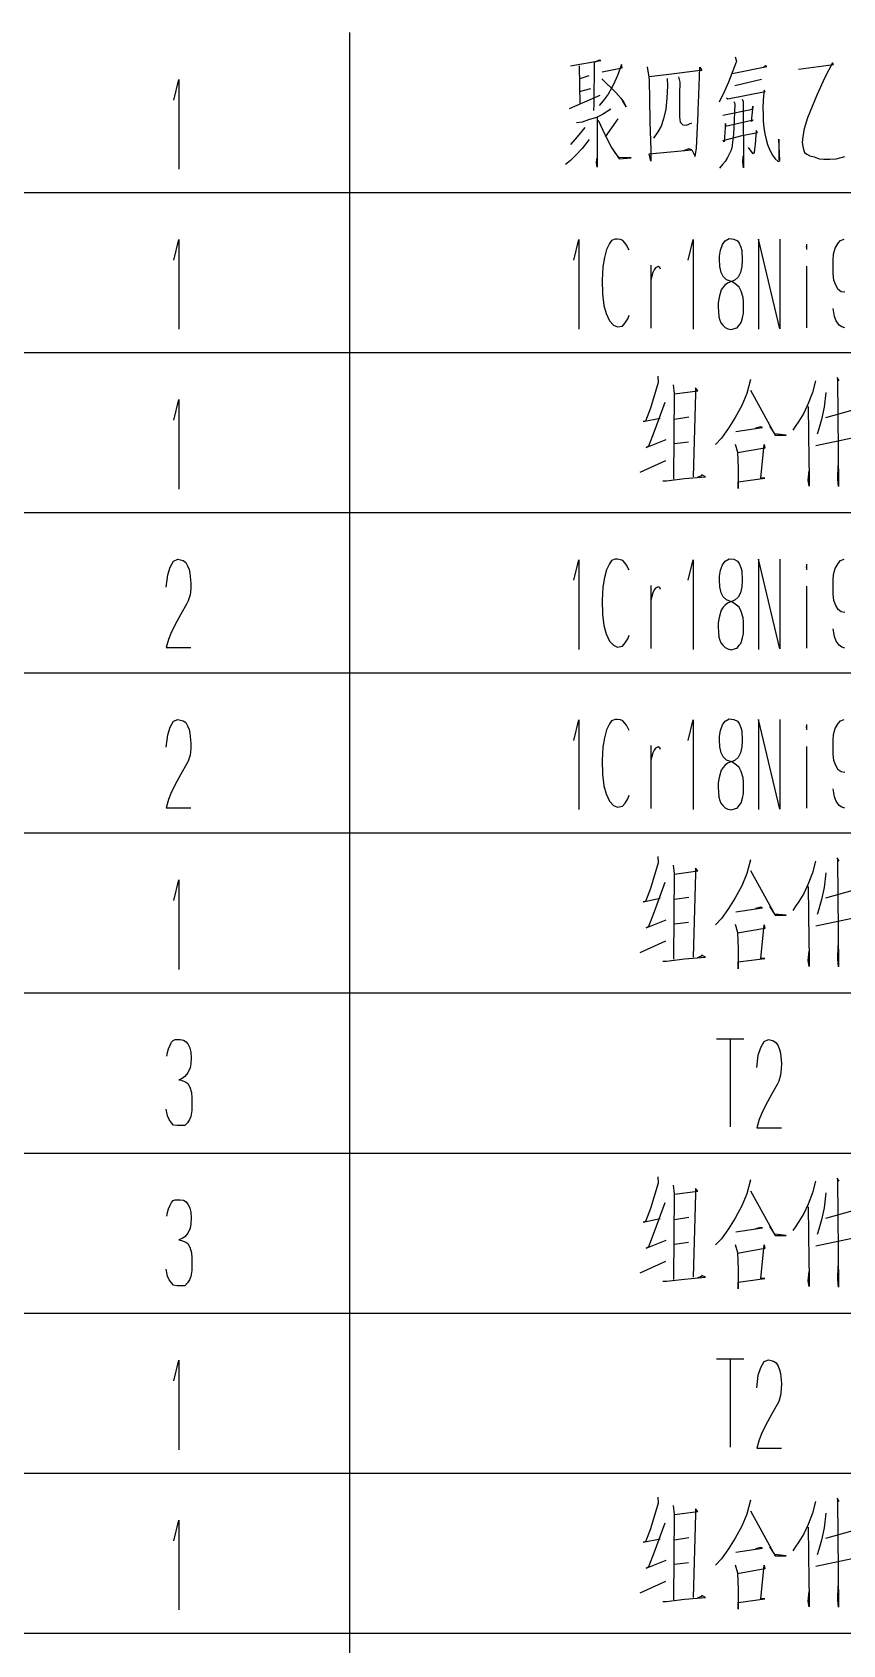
# Model space of a CAD drawing. Extents: x 0 to 2376, y 0 to 3364.
# Drawn here: x 1980.4 to 2122.3, y 1382 to 1664 of the extents above; entities that cross this region are included whole.
import ezdxf

# ---------------------------------------------------------------- set-up
doc = ezdxf.new("R2010")
doc.units = 0
doc.header["$MEASUREMENT"] = 0
doc.layers.add('6', color=7, linetype='Continuous')
doc.layers.add('9', color=7, linetype='Continuous')

# ---------------------------------------------------------------- blocks, each defined once
blk = doc.blocks.new('BLKENT240')
at = {"layer": '9', "color": 2, "linetype": 'Continuous'}
for p, q in [((2089.92, 1407.84), (2089.97, 1406.75)), ((2106.13, 1407.29), (2105.5, 1404.86)), ((2121.24, 1407.61), (2121.56, 1407.06)), ((2121.56, 1407.06), (2121.35, 1407.29)), ((2121.35, 1407.29), (2121.5, 1388.55)), ((2089.97, 1406.75), (2088.61, 1402.27)), ((2092.59, 1406.35), (2092.75, 1404.86)), ((2092.75, 1404.86), (2092.64, 1389.88)), ((2092.8, 1404.78), (2096.88, 1405.33)), ((2096.51, 1404.86), (2096.09, 1390.27)), ((2096.88, 1405.33), (2096.51, 1405.8)), ((2096.51, 1405.8), (2096.51, 1404.86)), ((2105.5, 1404.86), (2104.61, 1402.75)), ((2106.13, 1405.41), (2110.42, 1397.57)), ((2116.95, 1405.02), (2116.22, 1403.06)), ((2117.48, 1407.06), (2116.95, 1405.02)), ((2119.31, 1405.02), (2118.99, 1402.43)), ((2005.2, 1400.16), (2006.09, 1403.76)), ((2006.09, 1403.76), (2006.09, 1388.08)), ((2088.61, 1402.27), (2087.73, 1400)), ((2091.12, 1403.29), (2089.29, 1398.2)), ((2104.61, 1402.75), (2103.46, 1400.63)), ((2116.22, 1403.06), (2115.44, 1401.41)), ((2116.22, 1402.59), (2116.33, 1393.25)), ((2118.99, 1402.43), (2118.57, 1400.31)), ((2119.31, 1400.63), (2124.07, 1401.96)), ((2087.36, 1399.92), (2090.29, 1400.55)), ((2087.73, 1400), (2087.36, 1399.92)), ((2095.31, 1400.71), (2092.85, 1400.31)), ((2103.46, 1400.63), (2102.26, 1398.75)), ((2103.57, 1398.2), (2108.22, 1398.9)), ((2107.96, 1398.98), (2107.02, 1398.75)), ((2108.22, 1398.9), (2107.96, 1398.98)), ((2110.37, 1397.8), (2109.53, 1399.14)), ((2113.92, 1399.06), (2113.56, 1398.43)), ((2114.6, 1400), (2113.92, 1399.06)), ((2115.44, 1401.41), (2114.6, 1400)), ((2118.57, 1400.31), (2118.1, 1398.67)), ((2087.88, 1395.37), (2091.39, 1396.78)), ((2089.29, 1398.2), (2088.25, 1395.61)), ((2092.85, 1396.08), (2095.25, 1396.39)), ((2101.06, 1397.02), (2100.01, 1395.92)), ((2102.26, 1398.75), (2101.06, 1397.02)), ((2103.46, 1396), (2103.83, 1394.59)), ((2112.35, 1397.57), (2110.37, 1397.8)), ((2110.42, 1397.57), (2112.35, 1397.57)), ((2117.58, 1395.76), (2125.01, 1397.33)), ((2118.1, 1398.67), (2117.79, 1397.73)), ((2088.25, 1395.61), (2087.88, 1395.37)), ((2108.64, 1395.29), (2103.83, 1394.43)), ((2103.83, 1394.59), (2103.99, 1391.69)), ((2107.91, 1390.04), (2108.54, 1395.92)), ((2108.54, 1395.92), (2108.64, 1395.29)), ((2116.33, 1393.25), (2116.38, 1390.51)), ((2086.84, 1391.06), (2091.28, 1393.1)), ((2097.56, 1390.43), (2096.77, 1390.12)), ((2097.61, 1390.59), (2097.56, 1390.43)), ((2098.24, 1390.27), (2097.61, 1390.59)), ((2103.99, 1391.69), (2103.99, 1388.24)), ((2116.22, 1389.65), (2116.38, 1391.29)), ((2116.38, 1390.51), (2116.38, 1388.63)), ((2121.4, 1389.88), (2121.45, 1392.24)), ((2090.76, 1389.57), (2091.44, 1389.57)), ((2091.44, 1389.57), (2094.58, 1389.96)), ((2094.58, 1389.96), (2098.24, 1390.27)), ((2103.99, 1389.41), (2108.64, 1390.04)), ((2103.99, 1388.24), (2103.99, 1389.41)), ((2108.64, 1390.04), (2107.91, 1390.04)), ((2116.38, 1388.63), (2116.22, 1389.65)), ((2121.5, 1388.55), (2121.4, 1389.88))]:
    blk.add_line(p, q, dxfattribs=at)
blk = doc.blocks.new('BLKENT241')
at = {"layer": '9', "color": 2, "linetype": 'Continuous'}
for p, q in [((2005.2, 1428.16), (2006.09, 1431.76)), ((2006.09, 1431.76), (2006.09, 1416.08)), ((2104.98, 1431.92), (2100.2, 1431.92)), ((2102.58, 1431.92), (2102.58, 1416.56)), ((2107.49, 1429.12), (2107.91, 1430.48)), ((2107.91, 1430.48), (2108.51, 1431.52)), ((2108.51, 1431.52), (2109.27, 1431.84)), ((2109.27, 1431.84), (2110.16, 1431.6)), ((2110.16, 1431.6), (2110.63, 1431.28)), ((2110.63, 1431.28), (2110.97, 1430.72)), ((2110.97, 1430.72), (2111.2, 1430.08)), ((2111.2, 1430.08), (2111.36, 1429.44)), ((2107.23, 1426.96), (2107.49, 1429.12)), ((2111.36, 1429.44), (2111.54, 1427.68)), ((2111.54, 1427.68), (2111.49, 1426.72)), ((2111.07, 1424.56), (2110.78, 1424)), ((2111.39, 1425.6), (2111.07, 1424.56)), ((2111.49, 1426.72), (2111.39, 1425.6)), ((2109.79, 1422.24), (2108.75, 1420.32)), ((2110.78, 1424), (2109.79, 1422.24)), ((2108.04, 1418.88), (2107.65, 1417.84)), ((2108.75, 1420.32), (2108.04, 1418.88)), ((2107.65, 1417.84), (2107.23, 1416.4)), ((2107.23, 1416.4), (2111.54, 1416.4))]:
    blk.add_line(p, q, dxfattribs=at)
blk = doc.blocks.new('BLKENT242')
at = {"layer": '9', "color": 2, "linetype": 'Continuous'}
for p, q in [((2089.92, 1463.84), (2089.97, 1462.75)), ((2089.97, 1462.75), (2088.61, 1458.27)), ((2092.59, 1462.35), (2092.75, 1460.86)), ((2092.75, 1460.86), (2092.64, 1445.88)), ((2092.8, 1460.78), (2096.88, 1461.33)), ((2096.51, 1460.86), (2096.09, 1446.27)), ((2096.88, 1461.33), (2096.51, 1461.8)), ((2096.51, 1461.8), (2096.51, 1460.86)), ((2105.5, 1460.86), (2104.61, 1458.75)), ((2106.13, 1463.29), (2105.5, 1460.86)), ((2106.13, 1461.41), (2110.42, 1453.57)), ((2116.95, 1461.02), (2116.22, 1459.06)), ((2117.48, 1463.06), (2116.95, 1461.02)), ((2119.31, 1461.02), (2118.99, 1458.43)), ((2121.24, 1463.61), (2121.56, 1463.06)), ((2121.56, 1463.06), (2121.35, 1463.29)), ((2121.35, 1463.29), (2121.5, 1444.55)), ((2004.13, 1457.6), (2004.29, 1458.24)), ((2004.29, 1458.24), (2004.55, 1458.88)), ((2004.55, 1458.88), (2004.78, 1459.36)), ((2004.78, 1459.36), (2005.1, 1459.68)), ((2005.1, 1459.68), (2005.46, 1459.84)), ((2005.46, 1459.84), (2006.35, 1459.84)), ((2006.35, 1459.84), (2006.9, 1459.76)), ((2006.9, 1459.76), (2007.37, 1459.44)), ((2007.37, 1459.44), (2007.74, 1458.96)), ((2007.74, 1458.96), (2008, 1458.4)), ((2008, 1458.4), (2008.18, 1457.6)), ((2088.61, 1458.27), (2087.73, 1456)), ((2091.12, 1459.29), (2089.29, 1454.2)), ((2104.61, 1458.75), (2103.46, 1456.63)), ((2116.22, 1459.06), (2115.44, 1457.41)), ((2116.22, 1458.59), (2116.33, 1449.25)), ((2118.99, 1458.43), (2118.57, 1456.31)), ((2003.97, 1456.96), (2004.13, 1457.6)), ((2008.18, 1455.6), (2008.08, 1454.88)), ((2008.18, 1457.6), (2008.26, 1456.64)), ((2008.26, 1456.64), (2008.18, 1455.6)), ((2087.36, 1455.92), (2090.29, 1456.55)), ((2087.73, 1456), (2087.36, 1455.92)), ((2095.31, 1456.71), (2092.85, 1456.31)), ((2103.46, 1456.63), (2102.26, 1454.75)), ((2114.6, 1456), (2113.92, 1455.06)), ((2115.44, 1457.41), (2114.6, 1456)), ((2118.57, 1456.31), (2118.1, 1454.67)), ((2119.31, 1456.63), (2124.07, 1457.96)), ((2006.67, 1453.04), (2006.09, 1452.8)), ((2006.09, 1452.8), (2006.56, 1452.72)), ((2006.56, 1452.72), (2007.32, 1452.4)), ((2007.14, 1453.36), (2006.67, 1453.04)), ((2007.66, 1454), (2007.14, 1453.36)), ((2007.32, 1452.4), (2007.69, 1452.16)), ((2008.08, 1454.88), (2007.66, 1454)), ((2087.88, 1451.37), (2091.39, 1452.78)), ((2089.29, 1454.2), (2088.25, 1451.61)), ((2092.85, 1452.08), (2095.25, 1452.39)), ((2101.06, 1453.02), (2100.01, 1451.92)), ((2102.26, 1454.75), (2101.06, 1453.02)), ((2103.57, 1454.2), (2108.22, 1454.9)), ((2107.96, 1454.98), (2107.02, 1454.75)), ((2108.22, 1454.9), (2107.96, 1454.98)), ((2110.37, 1453.8), (2109.53, 1455.14)), ((2112.35, 1453.57), (2110.37, 1453.8)), ((2110.42, 1453.57), (2112.35, 1453.57)), ((2113.92, 1455.06), (2113.56, 1454.43)), ((2117.58, 1451.76), (2125.01, 1453.33)), ((2118.1, 1454.67), (2117.79, 1453.73)), ((2007.69, 1452.16), (2008.03, 1451.52)), ((2008.03, 1451.52), (2008.31, 1450.56)), ((2008.31, 1450.56), (2008.39, 1449.68)), ((2008.39, 1449.68), (2008.39, 1448.16)), ((2088.25, 1451.61), (2087.88, 1451.37)), ((2103.46, 1452), (2103.83, 1450.59)), ((2108.64, 1451.29), (2103.83, 1450.43)), ((2103.83, 1450.59), (2103.99, 1447.69)), ((2107.91, 1446.04), (2108.54, 1451.92)), ((2108.54, 1451.92), (2108.64, 1451.29)), ((2004.13, 1446.48), (2003.87, 1447.68)), ((2008.37, 1447.44), (2008.18, 1446.4)), ((2008.39, 1448.16), (2008.37, 1447.44)), ((2086.84, 1447.06), (2091.28, 1449.1)), ((2103.99, 1447.69), (2103.99, 1444.24)), ((2116.22, 1445.65), (2116.38, 1447.29)), ((2116.33, 1449.25), (2116.38, 1446.51)), ((2121.4, 1445.88), (2121.45, 1448.24)), ((2004.39, 1445.84), (2004.13, 1446.48)), ((2004.78, 1445.28), (2004.39, 1445.84)), ((2005.18, 1444.88), (2004.78, 1445.28)), ((2005.78, 1444.8), (2005.18, 1444.88)), ((2007.14, 1444.8), (2005.78, 1444.8)), ((2007.58, 1445.28), (2007.14, 1444.8)), ((2007.95, 1445.84), (2007.58, 1445.28)), ((2008.18, 1446.4), (2007.95, 1445.84)), ((2090.76, 1445.57), (2091.44, 1445.57)), ((2091.44, 1445.57), (2094.58, 1445.96)), ((2094.58, 1445.96), (2098.24, 1446.27)), ((2097.56, 1446.43), (2096.77, 1446.12)), ((2097.61, 1446.59), (2097.56, 1446.43)), ((2098.24, 1446.27), (2097.61, 1446.59)), ((2103.99, 1445.41), (2108.64, 1446.04)), ((2103.99, 1444.24), (2103.99, 1445.41)), ((2108.64, 1446.04), (2107.91, 1446.04)), ((2116.38, 1444.63), (2116.22, 1445.65)), ((2116.38, 1446.51), (2116.38, 1444.63)), ((2121.5, 1444.55), (2121.4, 1445.88))]:
    blk.add_line(p, q, dxfattribs=at)
blk = doc.blocks.new('BLKENT243')
at = {"layer": '9', "color": 2, "linetype": 'Continuous'}
for p, q in [((2004.13, 1485.6), (2004.29, 1486.24)), ((2004.29, 1486.24), (2004.55, 1486.88)), ((2004.55, 1486.88), (2004.78, 1487.36)), ((2004.78, 1487.36), (2005.1, 1487.68)), ((2005.1, 1487.68), (2005.46, 1487.84)), ((2005.46, 1487.84), (2006.35, 1487.84)), ((2006.35, 1487.84), (2006.9, 1487.76)), ((2006.9, 1487.76), (2007.37, 1487.44)), ((2007.37, 1487.44), (2007.74, 1486.96)), ((2007.74, 1486.96), (2008, 1486.4)), ((2008, 1486.4), (2008.18, 1485.6)), ((2104.98, 1487.92), (2100.2, 1487.92)), ((2102.58, 1487.92), (2102.58, 1472.56)), ((2107.49, 1485.12), (2107.91, 1486.48)), ((2107.91, 1486.48), (2108.51, 1487.52)), ((2108.51, 1487.52), (2109.27, 1487.84)), ((2109.27, 1487.84), (2110.16, 1487.6)), ((2110.16, 1487.6), (2110.63, 1487.28)), ((2110.63, 1487.28), (2110.97, 1486.72)), ((2110.97, 1486.72), (2111.2, 1486.08)), ((2003.97, 1484.96), (2004.13, 1485.6)), ((2008.18, 1483.6), (2008.08, 1482.88)), ((2008.18, 1485.6), (2008.26, 1484.64)), ((2008.26, 1484.64), (2008.18, 1483.6)), ((2107.23, 1482.96), (2107.49, 1485.12)), ((2111.2, 1486.08), (2111.36, 1485.44)), ((2111.36, 1485.44), (2111.54, 1483.68)), ((2111.54, 1483.68), (2111.49, 1482.72)), ((2006.67, 1481.04), (2006.09, 1480.8)), ((2006.09, 1480.8), (2006.56, 1480.72)), ((2006.56, 1480.72), (2007.32, 1480.4)), ((2007.14, 1481.36), (2006.67, 1481.04)), ((2007.66, 1482), (2007.14, 1481.36)), ((2008.08, 1482.88), (2007.66, 1482)), ((2111.39, 1481.6), (2111.07, 1480.56)), ((2111.49, 1482.72), (2111.39, 1481.6)), ((2007.32, 1480.4), (2007.69, 1480.16)), ((2007.69, 1480.16), (2008.03, 1479.52)), ((2008.03, 1479.52), (2008.31, 1478.56)), ((2008.31, 1478.56), (2008.39, 1477.68)), ((2109.79, 1478.24), (2108.75, 1476.32)), ((2110.78, 1480), (2109.79, 1478.24)), ((2111.07, 1480.56), (2110.78, 1480)), ((2004.13, 1474.48), (2003.87, 1475.68)), ((2008.37, 1475.44), (2008.18, 1474.4)), ((2008.39, 1476.16), (2008.37, 1475.44)), ((2008.39, 1477.68), (2008.39, 1476.16)), ((2108.75, 1476.32), (2108.04, 1474.88)), ((2004.39, 1473.84), (2004.13, 1474.48)), ((2004.78, 1473.28), (2004.39, 1473.84)), ((2005.18, 1472.88), (2004.78, 1473.28)), ((2005.78, 1472.8), (2005.18, 1472.88)), ((2007.14, 1472.8), (2005.78, 1472.8)), ((2007.58, 1473.28), (2007.14, 1472.8)), ((2007.95, 1473.84), (2007.58, 1473.28)), ((2008.18, 1474.4), (2007.95, 1473.84)), ((2107.65, 1473.84), (2107.23, 1472.4)), ((2107.23, 1472.4), (2111.54, 1472.4)), ((2108.04, 1474.88), (2107.65, 1473.84))]:
    blk.add_line(p, q, dxfattribs=at)
blk = doc.blocks.new('BLKENT244')
at = {"layer": '9', "color": 2, "linetype": 'Continuous'}
for p, q in [((2089.97, 1518.75), (2088.61, 1514.27)), ((2089.92, 1519.84), (2089.97, 1518.75)), ((2092.59, 1518.35), (2092.75, 1516.86)), ((2092.8, 1516.78), (2096.88, 1517.33)), ((2096.88, 1517.33), (2096.51, 1517.8)), ((2096.51, 1517.8), (2096.51, 1516.86)), ((2106.13, 1519.29), (2105.5, 1516.86)), ((2106.13, 1517.41), (2110.42, 1509.57)), ((2117.48, 1519.06), (2116.95, 1517.02)), ((2121.24, 1519.61), (2121.56, 1519.06)), ((2121.56, 1519.06), (2121.35, 1519.29)), ((2121.35, 1519.29), (2121.5, 1500.55)), ((2005.2, 1512.16), (2006.09, 1515.76)), ((2006.09, 1515.76), (2006.09, 1500.08)), ((2091.12, 1515.29), (2089.29, 1510.2)), ((2092.75, 1516.86), (2092.64, 1501.88)), ((2096.51, 1516.86), (2096.09, 1502.27)), ((2104.61, 1514.75), (2103.46, 1512.63)), ((2105.5, 1516.86), (2104.61, 1514.75)), ((2116.22, 1515.06), (2115.44, 1513.41)), ((2116.95, 1517.02), (2116.22, 1515.06)), ((2116.22, 1514.59), (2116.33, 1505.25)), ((2118.99, 1514.43), (2118.57, 1512.31)), ((2119.31, 1517.02), (2118.99, 1514.43)), ((2087.36, 1511.92), (2090.29, 1512.55)), ((2087.73, 1512), (2087.36, 1511.92)), ((2088.61, 1514.27), (2087.73, 1512)), ((2095.31, 1512.71), (2092.85, 1512.31)), ((2103.46, 1512.63), (2102.26, 1510.75)), ((2114.6, 1512), (2113.92, 1511.06)), ((2115.44, 1513.41), (2114.6, 1512)), ((2118.57, 1512.31), (2118.1, 1510.67)), ((2119.31, 1512.63), (2124.07, 1513.96)), ((2089.29, 1510.2), (2088.25, 1507.61)), ((2101.06, 1509.02), (2100.01, 1507.92)), ((2102.26, 1510.75), (2101.06, 1509.02)), ((2103.57, 1510.2), (2108.22, 1510.9)), ((2107.96, 1510.98), (2107.02, 1510.75)), ((2108.22, 1510.9), (2107.96, 1510.98)), ((2110.37, 1509.8), (2109.53, 1511.14)), ((2112.35, 1509.57), (2110.37, 1509.8)), ((2110.42, 1509.57), (2112.35, 1509.57)), ((2113.92, 1511.06), (2113.56, 1510.43)), ((2117.58, 1507.76), (2125.01, 1509.33)), ((2118.1, 1510.67), (2117.79, 1509.73)), ((2087.88, 1507.37), (2091.39, 1508.78)), ((2088.25, 1507.61), (2087.88, 1507.37)), ((2092.85, 1508.08), (2095.25, 1508.39)), ((2103.46, 1508), (2103.83, 1506.59)), ((2108.64, 1507.29), (2103.83, 1506.43)), ((2103.83, 1506.59), (2103.99, 1503.69)), ((2107.91, 1502.04), (2108.54, 1507.92)), ((2108.54, 1507.92), (2108.64, 1507.29)), ((2086.84, 1503.06), (2091.28, 1505.1)), ((2103.99, 1503.69), (2103.99, 1500.24)), ((2116.22, 1501.65), (2116.38, 1503.29)), ((2116.33, 1505.25), (2116.38, 1502.51)), ((2121.4, 1501.88), (2121.45, 1504.24)), ((2090.76, 1501.57), (2091.44, 1501.57)), ((2091.44, 1501.57), (2094.58, 1501.96)), ((2094.58, 1501.96), (2098.24, 1502.27)), ((2097.56, 1502.43), (2096.77, 1502.12)), ((2097.61, 1502.59), (2097.56, 1502.43)), ((2098.24, 1502.27), (2097.61, 1502.59)), ((2103.99, 1501.41), (2108.64, 1502.04)), ((2103.99, 1500.24), (2103.99, 1501.41)), ((2108.64, 1502.04), (2107.91, 1502.04)), ((2116.38, 1500.63), (2116.22, 1501.65)), ((2116.38, 1502.51), (2116.38, 1500.63)), ((2121.5, 1500.55), (2121.4, 1501.88))]:
    blk.add_line(p, q, dxfattribs=at)
blk = doc.blocks.new('BLKENT245')
at = {"layer": '9', "color": 2, "linetype": 'Continuous'}
for p, q in [((2004.58, 1542.48), (2005.18, 1543.52)), ((2005.18, 1543.52), (2005.93, 1543.84)), ((2005.93, 1543.84), (2006.82, 1543.6)), ((2006.82, 1543.6), (2007.29, 1543.28)), ((2007.29, 1543.28), (2007.63, 1542.72)), ((2007.63, 1542.72), (2007.87, 1542.08)), ((2075.2, 1540.16), (2076.09, 1543.76)), ((2076.09, 1543.76), (2076.09, 1528.08)), ((2081.43, 1543.04), (2080.95, 1542)), ((2081.82, 1543.6), (2081.43, 1543.04)), ((2082.42, 1543.84), (2081.82, 1543.6)), ((2082.86, 1543.84), (2082.42, 1543.84)), ((2083.36, 1543.76), (2082.86, 1543.84)), ((2083.8, 1543.6), (2083.36, 1543.76)), ((2084.14, 1543.2), (2083.8, 1543.6)), ((2084.43, 1542.8), (2084.14, 1543.2)), ((2084.9, 1541.92), (2084.43, 1542.8)), ((2095.2, 1540.16), (2096.09, 1543.76)), ((2096.09, 1543.76), (2096.09, 1528.08)), ((2100.85, 1541.92), (2101.22, 1542.88)), ((2101.22, 1542.88), (2101.69, 1543.52)), ((2101.69, 1543.52), (2102.42, 1543.92)), ((2102.42, 1543.92), (2103.2, 1543.84)), ((2103.2, 1543.84), (2103.86, 1543.52)), ((2103.86, 1543.52), (2104.17, 1543.12)), ((2104.17, 1543.12), (2104.46, 1542.4)), ((2111.26, 1528.16), (2107.54, 1543.84)), ((2107.54, 1543.84), (2107.54, 1528.08)), ((2111.26, 1543.84), (2111.26, 1528.16)), ((2115.94, 1542.96), (2115.94, 1542)), ((2120.95, 1542.24), (2121.45, 1543.12)), ((2121.45, 1543.12), (2121.9, 1543.6)), ((2121.9, 1543.6), (2122.5, 1543.84)), ((2003.9, 1538.96), (2004.16, 1541.12)), ((2004.16, 1541.12), (2004.58, 1542.48)), ((2007.87, 1542.08), (2008.03, 1541.44)), ((2008.03, 1541.44), (2008.21, 1539.68)), ((2080.59, 1540.64), (2080.27, 1538.96)), ((2080.95, 1542), (2080.59, 1540.64)), ((2100.72, 1540.88), (2100.85, 1541.92)), ((2100.72, 1540.32), (2100.72, 1540.88)), ((2100.77, 1539.04), (2100.72, 1540.32)), ((2104.46, 1542.4), (2104.59, 1541.84)), ((2104.59, 1541.84), (2104.67, 1540.16)), ((2104.67, 1540.16), (2104.59, 1539.04)), ((2115.99, 1542.48), (2115.83, 1542.48)), ((2120.59, 1540.16), (2120.67, 1541.2)), ((2120.59, 1539.04), (2120.59, 1540.16)), ((2120.67, 1541.2), (2120.95, 1542.24)), ((2008.05, 1537.6), (2007.74, 1536.56)), ((2008.16, 1538.72), (2008.05, 1537.6)), ((2008.21, 1539.68), (2008.16, 1538.72)), ((2080.27, 1538.96), (2080.14, 1536.64)), ((2088.67, 1539.28), (2088.67, 1528.24)), ((2088.85, 1537.36), (2088.67, 1536.64)), ((2089.06, 1538), (2088.85, 1537.36)), ((2089.24, 1538.48), (2089.06, 1538)), ((2089.48, 1538.8), (2089.24, 1538.48)), ((2089.95, 1539.04), (2089.48, 1538.8)), ((2090.26, 1538.88), (2089.95, 1539.04)), ((2090.39, 1538.56), (2090.26, 1538.88)), ((2100.98, 1538), (2100.77, 1539.04)), ((2101.35, 1537.28), (2100.98, 1538)), ((2101.95, 1536.72), (2101.35, 1537.28)), ((2103.94, 1537.2), (2103.44, 1536.72)), ((2104.35, 1538), (2103.94, 1537.2)), ((2104.59, 1539.04), (2104.35, 1538)), ((2115.94, 1539.12), (2115.94, 1528.32)), ((2120.59, 1537.76), (2120.59, 1539.04)), ((2120.69, 1536.64), (2120.59, 1537.76)), ((2006.46, 1534.24), (2005.41, 1532.32)), ((2007.45, 1536), (2006.46, 1534.24)), ((2007.74, 1536.56), (2007.45, 1536)), ((2080.14, 1536.64), (2080.22, 1534.24)), ((2080.22, 1534.24), (2080.46, 1532.24)), ((2100.98, 1534.96), (2100.69, 1533.92)), ((2101.35, 1535.44), (2100.98, 1534.96)), ((2101.61, 1535.76), (2101.35, 1535.44)), ((2102.1, 1536.16), (2101.61, 1535.76)), ((2102.63, 1536.48), (2101.95, 1536.72)), ((2103.07, 1536.56), (2102.1, 1536.16)), ((2103.7, 1535.84), (2102.81, 1536.48)), ((2103.44, 1536.72), (2103.07, 1536.56)), ((2104.17, 1535.44), (2103.7, 1535.84)), ((2104.48, 1534.72), (2104.17, 1535.44)), ((2104.85, 1533.6), (2104.48, 1534.72)), ((2121.06, 1535.76), (2120.69, 1536.64)), ((2121.45, 1535.04), (2121.06, 1535.76)), ((2121.97, 1534.64), (2121.45, 1535.04)), ((2122.65, 1534.56), (2121.97, 1534.64)), ((2005.41, 1532.32), (2004.71, 1530.88)), ((2080.46, 1532.24), (2080.85, 1530.8)), ((2100.56, 1533.36), (2100.48, 1532.72)), ((2100.48, 1532.72), (2100.48, 1532)), ((2100.48, 1532), (2100.51, 1531.12)), ((2100.69, 1533.92), (2100.56, 1533.36)), ((2104.9, 1532.88), (2104.85, 1533.6)), ((2104.9, 1531.84), (2104.9, 1532.88)), ((2104.9, 1530.88), (2104.9, 1531.84)), ((2120.8, 1530.32), (2120.59, 1531.68)), ((2004.31, 1529.84), (2003.9, 1528.4)), ((2004.71, 1530.88), (2004.31, 1529.84)), ((2080.85, 1530.8), (2081.48, 1529.52)), ((2081.48, 1529.52), (2082.18, 1528.8)), ((2082.18, 1528.8), (2082.86, 1528.48)), ((2082.86, 1528.48), (2083.73, 1528.64)), ((2083.73, 1528.64), (2084.2, 1529.2)), ((2084.2, 1529.2), (2084.67, 1529.92)), ((2084.67, 1529.92), (2084.9, 1530.56)), ((2100.51, 1531.12), (2100.61, 1530.24)), ((2100.61, 1530.24), (2100.77, 1529.68)), ((2100.77, 1529.68), (2100.95, 1529.2)), ((2100.95, 1529.2), (2101.27, 1528.8)), ((2101.27, 1528.8), (2101.71, 1528.4)), ((2103.78, 1528.32), (2104.17, 1528.8)), ((2104.17, 1528.8), (2104.43, 1529.12)), ((2104.43, 1529.12), (2104.56, 1529.44)), ((2104.56, 1529.44), (2104.75, 1530.08)), ((2104.75, 1530.08), (2104.9, 1530.88)), ((2121.09, 1529.52), (2120.8, 1530.32)), ((2121.63, 1528.8), (2121.09, 1529.52)), ((2122.08, 1528.48), (2121.63, 1528.8)), ((2003.9, 1528.4), (2008.21, 1528.4)), ((2101.71, 1528.4), (2102.16, 1528.16)), ((2102.16, 1528.16), (2102.76, 1528)), ((2102.76, 1528), (2103.49, 1528.24)), ((2103.49, 1528.24), (2103.78, 1528.32)), ((2122.65, 1528.32), (2122.08, 1528.48))]:
    blk.add_line(p, q, dxfattribs=at)
blk = doc.blocks.new('BLKENT246')
at = {"layer": '9', "color": 2, "linetype": 'Continuous'}
for p, q in [((2004.58, 1570.48), (2005.18, 1571.52)), ((2005.18, 1571.52), (2005.93, 1571.84)), ((2005.93, 1571.84), (2006.82, 1571.6)), ((2006.82, 1571.6), (2007.29, 1571.28)), ((2007.29, 1571.28), (2007.63, 1570.72)), ((2075.2, 1568.16), (2076.09, 1571.76)), ((2076.09, 1571.76), (2076.09, 1556.08)), ((2081.43, 1571.04), (2080.95, 1570)), ((2081.82, 1571.6), (2081.43, 1571.04)), ((2082.42, 1571.84), (2081.82, 1571.6)), ((2082.86, 1571.84), (2082.42, 1571.84)), ((2083.36, 1571.76), (2082.86, 1571.84)), ((2083.8, 1571.6), (2083.36, 1571.76)), ((2084.14, 1571.2), (2083.8, 1571.6)), ((2084.43, 1570.8), (2084.14, 1571.2)), ((2095.2, 1568.16), (2096.09, 1571.76)), ((2096.09, 1571.76), (2096.09, 1556.08)), ((2100.85, 1569.92), (2101.22, 1570.88)), ((2101.22, 1570.88), (2101.69, 1571.52)), ((2101.69, 1571.52), (2102.42, 1571.92)), ((2102.42, 1571.92), (2103.2, 1571.84)), ((2103.2, 1571.84), (2103.86, 1571.52)), ((2103.86, 1571.52), (2104.17, 1571.12)), ((2104.17, 1571.12), (2104.46, 1570.4)), ((2111.26, 1556.16), (2107.54, 1571.84)), ((2107.54, 1571.84), (2107.54, 1556.08)), ((2111.26, 1571.84), (2111.26, 1556.16)), ((2115.94, 1570.96), (2115.94, 1570)), ((2120.95, 1570.24), (2121.45, 1571.12)), ((2121.45, 1571.12), (2121.9, 1571.6)), ((2121.9, 1571.6), (2122.5, 1571.84)), ((2003.9, 1566.96), (2004.16, 1569.12)), ((2004.16, 1569.12), (2004.58, 1570.48)), ((2007.63, 1570.72), (2007.87, 1570.08)), ((2007.87, 1570.08), (2008.03, 1569.44)), ((2008.03, 1569.44), (2008.21, 1567.68)), ((2080.59, 1568.64), (2080.27, 1566.96)), ((2080.95, 1570), (2080.59, 1568.64)), ((2084.9, 1569.92), (2084.43, 1570.8)), ((2100.72, 1568.88), (2100.85, 1569.92)), ((2100.72, 1568.32), (2100.72, 1568.88)), ((2100.77, 1567.04), (2100.72, 1568.32)), ((2104.46, 1570.4), (2104.59, 1569.84)), ((2104.59, 1569.84), (2104.67, 1568.16)), ((2104.67, 1568.16), (2104.59, 1567.04)), ((2115.99, 1570.48), (2115.83, 1570.48)), ((2120.59, 1568.16), (2120.67, 1569.2)), ((2120.59, 1567.04), (2120.59, 1568.16)), ((2120.67, 1569.2), (2120.95, 1570.24)), ((2008.05, 1565.6), (2007.74, 1564.56)), ((2008.16, 1566.72), (2008.05, 1565.6)), ((2008.21, 1567.68), (2008.16, 1566.72)), ((2080.27, 1566.96), (2080.14, 1564.64)), ((2088.67, 1567.28), (2088.67, 1556.24)), ((2088.85, 1565.36), (2088.67, 1564.64)), ((2089.06, 1566), (2088.85, 1565.36)), ((2089.24, 1566.48), (2089.06, 1566)), ((2089.48, 1566.8), (2089.24, 1566.48)), ((2089.95, 1567.04), (2089.48, 1566.8)), ((2090.26, 1566.88), (2089.95, 1567.04)), ((2090.39, 1566.56), (2090.26, 1566.88)), ((2100.98, 1566), (2100.77, 1567.04)), ((2101.35, 1565.28), (2100.98, 1566)), ((2101.95, 1564.72), (2101.35, 1565.28)), ((2103.94, 1565.2), (2103.44, 1564.72)), ((2104.35, 1566), (2103.94, 1565.2)), ((2104.59, 1567.04), (2104.35, 1566)), ((2115.94, 1567.12), (2115.94, 1556.32)), ((2120.59, 1565.76), (2120.59, 1567.04)), ((2120.69, 1564.64), (2120.59, 1565.76)), ((2007.45, 1564), (2006.46, 1562.24)), ((2007.74, 1564.56), (2007.45, 1564)), ((2080.14, 1564.64), (2080.22, 1562.24)), ((2100.98, 1562.96), (2100.69, 1561.92)), ((2101.35, 1563.44), (2100.98, 1562.96)), ((2101.61, 1563.76), (2101.35, 1563.44)), ((2102.1, 1564.16), (2101.61, 1563.76)), ((2102.63, 1564.48), (2101.95, 1564.72)), ((2103.07, 1564.56), (2102.1, 1564.16)), ((2103.7, 1563.84), (2102.81, 1564.48)), ((2103.44, 1564.72), (2103.07, 1564.56)), ((2104.17, 1563.44), (2103.7, 1563.84)), ((2104.48, 1562.72), (2104.17, 1563.44)), ((2104.85, 1561.6), (2104.48, 1562.72)), ((2121.06, 1563.76), (2120.69, 1564.64)), ((2121.45, 1563.04), (2121.06, 1563.76)), ((2121.97, 1562.64), (2121.45, 1563.04)), ((2122.65, 1562.56), (2121.97, 1562.64)), ((2005.41, 1560.32), (2004.71, 1558.88)), ((2006.46, 1562.24), (2005.41, 1560.32)), ((2080.22, 1562.24), (2080.46, 1560.24)), ((2080.46, 1560.24), (2080.85, 1558.8)), ((2100.56, 1561.36), (2100.48, 1560.72)), ((2100.48, 1560.72), (2100.48, 1560)), ((2100.48, 1560), (2100.51, 1559.12)), ((2100.69, 1561.92), (2100.56, 1561.36)), ((2104.9, 1560.88), (2104.85, 1561.6)), ((2104.9, 1559.84), (2104.9, 1560.88)), ((2104.9, 1558.88), (2104.9, 1559.84)), ((2120.8, 1558.32), (2120.59, 1559.68)), ((2004.31, 1557.84), (2003.9, 1556.4)), ((2004.71, 1558.88), (2004.31, 1557.84)), ((2080.85, 1558.8), (2081.48, 1557.52)), ((2081.48, 1557.52), (2082.18, 1556.8)), ((2082.18, 1556.8), (2082.86, 1556.48)), ((2083.73, 1556.64), (2084.2, 1557.2)), ((2084.2, 1557.2), (2084.67, 1557.92)), ((2084.67, 1557.92), (2084.9, 1558.56)), ((2100.51, 1559.12), (2100.61, 1558.24)), ((2100.61, 1558.24), (2100.77, 1557.68)), ((2100.77, 1557.68), (2100.95, 1557.2)), ((2100.95, 1557.2), (2101.27, 1556.8)), ((2101.27, 1556.8), (2101.71, 1556.4)), ((2103.78, 1556.32), (2104.17, 1556.8)), ((2104.17, 1556.8), (2104.43, 1557.12)), ((2104.43, 1557.12), (2104.56, 1557.44)), ((2104.56, 1557.44), (2104.75, 1558.08)), ((2104.75, 1558.08), (2104.9, 1558.88)), ((2121.09, 1557.52), (2120.8, 1558.32)), ((2121.63, 1556.8), (2121.09, 1557.52)), ((2122.08, 1556.48), (2121.63, 1556.8)), ((2003.9, 1556.4), (2008.21, 1556.4)), ((2082.86, 1556.48), (2083.73, 1556.64)), ((2101.71, 1556.4), (2102.16, 1556.16)), ((2102.16, 1556.16), (2102.76, 1556)), ((2102.76, 1556), (2103.49, 1556.24)), ((2103.49, 1556.24), (2103.78, 1556.32)), ((2122.65, 1556.32), (2122.08, 1556.48))]:
    blk.add_line(p, q, dxfattribs=at)
blk = doc.blocks.new('BLKENT247')
at = {"layer": '9', "color": 2, "linetype": 'Continuous'}
for p, q in [((2089.97, 1602.75), (2088.61, 1598.27)), ((2089.92, 1603.84), (2089.97, 1602.75)), ((2092.59, 1602.35), (2092.75, 1600.86)), ((2106.13, 1603.29), (2105.5, 1600.86)), ((2117.48, 1603.06), (2116.95, 1601.02)), ((2121.24, 1603.61), (2121.56, 1603.06)), ((2121.56, 1603.06), (2121.35, 1603.29)), ((2121.35, 1603.29), (2121.5, 1584.55)), ((2005.2, 1596.16), (2006.09, 1599.76)), ((2006.09, 1599.76), (2006.09, 1584.08)), ((2091.12, 1599.29), (2089.29, 1594.2)), ((2092.75, 1600.86), (2092.64, 1585.88)), ((2092.8, 1600.78), (2096.88, 1601.33)), ((2096.51, 1600.86), (2096.09, 1586.27)), ((2096.88, 1601.33), (2096.51, 1601.8)), ((2096.51, 1601.8), (2096.51, 1600.86)), ((2105.5, 1600.86), (2104.61, 1598.75)), ((2106.13, 1601.41), (2110.42, 1593.57)), ((2116.22, 1599.06), (2115.44, 1597.41)), ((2116.95, 1601.02), (2116.22, 1599.06)), ((2119.31, 1601.02), (2118.99, 1598.43)), ((2087.36, 1595.92), (2090.29, 1596.55)), ((2088.61, 1598.27), (2087.73, 1596)), ((2095.31, 1596.71), (2092.85, 1596.31)), ((2103.46, 1596.63), (2102.26, 1594.75)), ((2104.61, 1598.75), (2103.46, 1596.63)), ((2115.44, 1597.41), (2114.6, 1596)), ((2116.22, 1598.59), (2116.33, 1589.25)), ((2118.57, 1596.31), (2118.1, 1594.67)), ((2118.99, 1598.43), (2118.57, 1596.31)), ((2119.31, 1596.63), (2124.07, 1597.96)), ((2087.73, 1596), (2087.36, 1595.92)), ((2089.29, 1594.2), (2088.25, 1591.61)), ((2102.26, 1594.75), (2101.06, 1593.02)), ((2103.57, 1594.2), (2108.22, 1594.9)), ((2107.96, 1594.98), (2107.02, 1594.75)), ((2108.22, 1594.9), (2107.96, 1594.98)), ((2110.37, 1593.8), (2109.53, 1595.14)), ((2112.35, 1593.57), (2110.37, 1593.8)), ((2110.42, 1593.57), (2112.35, 1593.57)), ((2113.92, 1595.06), (2113.56, 1594.43)), ((2114.6, 1596), (2113.92, 1595.06)), ((2118.1, 1594.67), (2117.79, 1593.73)), ((2087.88, 1591.37), (2091.39, 1592.78)), ((2088.25, 1591.61), (2087.88, 1591.37)), ((2092.85, 1592.08), (2095.25, 1592.39)), ((2101.06, 1593.02), (2100.01, 1591.92)), ((2103.46, 1592), (2103.83, 1590.59)), ((2108.64, 1591.29), (2103.83, 1590.43)), ((2103.83, 1590.59), (2103.99, 1587.69)), ((2107.91, 1586.04), (2108.54, 1591.92)), ((2108.54, 1591.92), (2108.64, 1591.29)), ((2117.58, 1591.76), (2125.01, 1593.33)), ((2086.84, 1587.06), (2091.28, 1589.1)), ((2116.33, 1589.25), (2116.38, 1586.51)), ((2121.4, 1585.88), (2121.45, 1588.24)), ((2090.76, 1585.57), (2091.44, 1585.57)), ((2091.44, 1585.57), (2094.58, 1585.96)), ((2094.58, 1585.96), (2098.24, 1586.27)), ((2097.56, 1586.43), (2096.77, 1586.12)), ((2097.61, 1586.59), (2097.56, 1586.43)), ((2098.24, 1586.27), (2097.61, 1586.59)), ((2103.99, 1587.69), (2103.99, 1584.24)), ((2103.99, 1585.41), (2108.64, 1586.04)), ((2103.99, 1584.24), (2103.99, 1585.41)), ((2108.64, 1586.04), (2107.91, 1586.04)), ((2116.22, 1585.65), (2116.38, 1587.29)), ((2116.38, 1584.63), (2116.22, 1585.65)), ((2116.38, 1586.51), (2116.38, 1584.63)), ((2121.5, 1584.55), (2121.4, 1585.88))]:
    blk.add_line(p, q, dxfattribs=at)
blk = doc.blocks.new('BLKENT248')
at = {"layer": '9', "color": 2, "linetype": 'Continuous'}
for p, q in [((2005.2, 1624.16), (2006.09, 1627.76)), ((2006.09, 1627.76), (2006.09, 1612.08)), ((2075.2, 1624.16), (2076.09, 1627.76)), ((2076.09, 1627.76), (2076.09, 1612.08)), ((2081.82, 1627.6), (2081.43, 1627.04)), ((2082.42, 1627.84), (2081.82, 1627.6)), ((2082.86, 1627.84), (2082.42, 1627.84)), ((2083.36, 1627.76), (2082.86, 1627.84)), ((2083.8, 1627.6), (2083.36, 1627.76)), ((2084.14, 1627.2), (2083.8, 1627.6)), ((2095.2, 1624.16), (2096.09, 1627.76)), ((2096.09, 1627.76), (2096.09, 1612.08)), ((2101.22, 1626.88), (2101.69, 1627.52)), ((2101.69, 1627.52), (2102.42, 1627.92)), ((2102.42, 1627.92), (2103.2, 1627.84)), ((2103.2, 1627.84), (2103.86, 1627.52)), ((2103.86, 1627.52), (2104.17, 1627.12)), ((2111.26, 1612.16), (2107.54, 1627.84)), ((2107.54, 1627.84), (2107.54, 1612.08)), ((2111.26, 1627.84), (2111.26, 1612.16)), ((2121.45, 1627.12), (2121.9, 1627.6)), ((2121.9, 1627.6), (2122.5, 1627.84)), ((2080.59, 1624.64), (2080.27, 1622.96)), ((2080.95, 1626), (2080.59, 1624.64)), ((2081.43, 1627.04), (2080.95, 1626)), ((2084.43, 1626.8), (2084.14, 1627.2)), ((2084.9, 1625.92), (2084.43, 1626.8)), ((2100.72, 1624.88), (2100.85, 1625.92)), ((2100.72, 1624.32), (2100.72, 1624.88)), ((2100.85, 1625.92), (2101.22, 1626.88)), ((2104.17, 1627.12), (2104.46, 1626.4)), ((2104.46, 1626.4), (2104.59, 1625.84)), ((2104.59, 1625.84), (2104.67, 1624.16)), ((2115.99, 1626.48), (2115.83, 1626.48)), ((2115.94, 1626.96), (2115.94, 1626)), ((2120.59, 1624.16), (2120.67, 1625.2)), ((2120.67, 1625.2), (2120.95, 1626.24)), ((2120.95, 1626.24), (2121.45, 1627.12)), ((2080.27, 1622.96), (2080.14, 1620.64)), ((2088.67, 1623.28), (2088.67, 1612.24)), ((2089.06, 1622), (2088.85, 1621.36)), ((2089.24, 1622.48), (2089.06, 1622)), ((2089.48, 1622.8), (2089.24, 1622.48)), ((2089.95, 1623.04), (2089.48, 1622.8)), ((2090.26, 1622.88), (2089.95, 1623.04)), ((2090.39, 1622.56), (2090.26, 1622.88)), ((2100.77, 1623.04), (2100.72, 1624.32)), ((2100.98, 1622), (2100.77, 1623.04)), ((2101.35, 1621.28), (2100.98, 1622)), ((2104.35, 1622), (2103.94, 1621.2)), ((2104.59, 1623.04), (2104.35, 1622)), ((2104.67, 1624.16), (2104.59, 1623.04)), ((2115.94, 1623.12), (2115.94, 1612.32)), ((2120.59, 1623.04), (2120.59, 1624.16)), ((2120.59, 1621.76), (2120.59, 1623.04)), ((2120.69, 1620.64), (2120.59, 1621.76)), ((2080.14, 1620.64), (2080.22, 1618.24)), ((2088.85, 1621.36), (2088.67, 1620.64)), ((2100.98, 1618.96), (2100.69, 1617.92)), ((2101.35, 1619.44), (2100.98, 1618.96)), ((2101.95, 1620.72), (2101.35, 1621.28)), ((2101.61, 1619.76), (2101.35, 1619.44)), ((2102.1, 1620.16), (2101.61, 1619.76)), ((2102.63, 1620.48), (2101.95, 1620.72)), ((2103.07, 1620.56), (2102.1, 1620.16)), ((2103.7, 1619.84), (2102.81, 1620.48)), ((2103.44, 1620.72), (2103.07, 1620.56)), ((2103.94, 1621.2), (2103.44, 1620.72)), ((2104.17, 1619.44), (2103.7, 1619.84)), ((2104.48, 1618.72), (2104.17, 1619.44)), ((2121.06, 1619.76), (2120.69, 1620.64)), ((2121.45, 1619.04), (2121.06, 1619.76)), ((2121.97, 1618.64), (2121.45, 1619.04)), ((2080.22, 1618.24), (2080.46, 1616.24)), ((2080.46, 1616.24), (2080.85, 1614.8)), ((2100.56, 1617.36), (2100.48, 1616.72)), ((2100.48, 1616.72), (2100.48, 1616)), ((2100.48, 1616), (2100.51, 1615.12)), ((2100.69, 1617.92), (2100.56, 1617.36)), ((2104.85, 1617.6), (2104.48, 1618.72)), ((2104.9, 1616.88), (2104.85, 1617.6)), ((2104.9, 1615.84), (2104.9, 1616.88)), ((2122.65, 1618.56), (2121.97, 1618.64)), ((2080.85, 1614.8), (2081.48, 1613.52)), ((2081.48, 1613.52), (2082.18, 1612.8)), ((2083.73, 1612.64), (2084.2, 1613.2)), ((2084.2, 1613.2), (2084.67, 1613.92)), ((2084.67, 1613.92), (2084.9, 1614.56)), ((2100.51, 1615.12), (2100.61, 1614.24)), ((2100.61, 1614.24), (2100.77, 1613.68)), ((2100.77, 1613.68), (2100.95, 1613.2)), ((2100.95, 1613.2), (2101.27, 1612.8)), ((2104.43, 1613.12), (2104.56, 1613.44)), ((2104.56, 1613.44), (2104.75, 1614.08)), ((2104.75, 1614.08), (2104.9, 1614.88)), ((2104.9, 1614.88), (2104.9, 1615.84)), ((2120.8, 1614.32), (2120.59, 1615.68)), ((2121.09, 1613.52), (2120.8, 1614.32)), ((2121.63, 1612.8), (2121.09, 1613.52)), ((2082.18, 1612.8), (2082.86, 1612.48)), ((2082.86, 1612.48), (2083.73, 1612.64)), ((2101.27, 1612.8), (2101.71, 1612.4)), ((2101.71, 1612.4), (2102.16, 1612.16)), ((2102.16, 1612.16), (2102.76, 1612)), ((2102.76, 1612), (2103.49, 1612.24)), ((2103.49, 1612.24), (2103.78, 1612.32)), ((2103.78, 1612.32), (2104.17, 1612.8)), ((2104.17, 1612.8), (2104.43, 1613.12)), ((2122.08, 1612.48), (2121.63, 1612.8)), ((2122.65, 1612.32), (2122.08, 1612.48))]:
    blk.add_line(p, q, dxfattribs=at)
blk = doc.blocks.new('BLKENT249')
at = {"layer": '9', "color": 2, "linetype": 'Continuous'}
for p, q in [((2074.6, 1658.12), (2079.93, 1659.06)), ((2078.78, 1658.75), (2078.73, 1651.37)), ((2079.62, 1659.14), (2078.78, 1658.75)), ((2079.93, 1659.06), (2079.62, 1659.14)), ((2083.54, 1658.35), (2082.86, 1656.47)), ((2083.65, 1657.8), (2083.54, 1658.35)), ((2103.67, 1658.98), (2103.31, 1658.04)), ((2103.46, 1659.69), (2103.67, 1658.98)), ((2114.55, 1657.57), (2120.67, 1658.35)), ((2120.46, 1658.67), (2119.15, 1656.08)), ((2120.67, 1658.35), (2120.46, 1658.67)), ((2005.2, 1652.16), (2006.09, 1655.76)), ((2006.09, 1655.76), (2006.09, 1640.08)), ((2076.17, 1658.12), (2076.27, 1651.45)), ((2077.84, 1656.39), (2076.27, 1655.84)), ((2080.09, 1655.84), (2082.55, 1653.49)), ((2080.14, 1657.1), (2083.65, 1657.8)), ((2082.86, 1656.47), (2082.08, 1654.75)), ((2088.04, 1657.96), (2088.35, 1656.16)), ((2088.35, 1656.16), (2088.41, 1655.61)), ((2091.86, 1656.63), (2088.41, 1656.24)), ((2088.41, 1655.61), (2088.51, 1648.71)), ((2091.54, 1655.92), (2091.59, 1654.67)), ((2096.88, 1657.25), (2091.86, 1656.63)), ((2093.53, 1656.24), (2093.74, 1655.29)), ((2097.61, 1657.33), (2096.88, 1657.25)), ((2097.08, 1653.02), (2097.24, 1657.88)), ((2097.24, 1657.88), (2097.61, 1657.33)), ((2103.31, 1658.04), (2102.26, 1655.29)), ((2102.89, 1656.78), (2109.01, 1658.04)), ((2108.07, 1655.76), (2103.36, 1654.67)), ((2108.75, 1658.12), (2108.33, 1657.8)), ((2109.01, 1658.04), (2108.75, 1658.12)), ((2119.15, 1656.08), (2117.74, 1653.02)), ((2074.44, 1650.67), (2079.83, 1653.02)), ((2078.1, 1654.12), (2076.17, 1653.57)), ((2081.24, 1653.18), (2080.35, 1652)), ((2082.08, 1654.75), (2081.24, 1653.18)), ((2082.55, 1653.49), (2083.44, 1652.47)), ((2091.59, 1654.67), (2091.49, 1652.47)), ((2093.74, 1655.29), (2093.69, 1653.18)), ((2093.69, 1653.18), (2093.69, 1650.82)), ((2096.98, 1650.43), (2097.08, 1653.02)), ((2101.58, 1653.73), (2100.64, 1651.76)), ((2102.26, 1655.29), (2101.58, 1653.73)), ((2102.16, 1652.39), (2108.69, 1653.65)), ((2108.43, 1653.49), (2108.33, 1652.16)), ((2108.54, 1653.88), (2108.43, 1653.49)), ((2108.69, 1653.65), (2108.54, 1653.88)), ((2117.74, 1653.02), (2116.12, 1649.02)), ((2078.73, 1651.37), (2078.68, 1650.35)), ((2080.35, 1652), (2079.67, 1651.22)), ((2081.66, 1650.59), (2080.2, 1649.65)), ((2083.44, 1652.47), (2083.91, 1651.84)), ((2084.38, 1650.98), (2083.75, 1652.08)), ((2083.91, 1651.84), (2084.38, 1650.98)), ((2091.28, 1650.59), (2090.92, 1648.86)), ((2091.49, 1652.47), (2091.28, 1650.59)), ((2093.69, 1650.82), (2093.69, 1649.25)), ((2096.77, 1646.27), (2096.98, 1649.88)), ((2096.98, 1649.88), (2096.98, 1650.43)), ((2101.27, 1649.49), (2106.5, 1650.59)), ((2101.95, 1652.55), (2102.16, 1652.39)), ((2103.2, 1651.92), (2103.36, 1651.53)), ((2103.36, 1651.53), (2103.2, 1647.22)), ((2104.67, 1652.31), (2104.82, 1651.92)), ((2104.82, 1651.92), (2104.88, 1640.31)), ((2106.55, 1651.06), (2106.24, 1648.47)), ((2106.5, 1650.59), (2106.55, 1651.06)), ((2108.33, 1652.16), (2108.27, 1650.82)), ((2108.27, 1650.82), (2108.33, 1649.57)), ((2076.64, 1648.31), (2075.7, 1648.16)), ((2077.16, 1647.37), (2075.8, 1645.73)), ((2077.79, 1648.71), (2076.64, 1648.31)), ((2079.15, 1649.1), (2077.79, 1648.71)), ((2080.2, 1649.65), (2079.15, 1649.1)), ((2079.31, 1649.18), (2079.31, 1640.39)), ((2079.46, 1648.63), (2080.67, 1646.04)), ((2082.92, 1648.86), (2080.72, 1645.73)), ((2088.51, 1648.71), (2088.51, 1648.31)), ((2088.51, 1648.31), (2088.67, 1643.45)), ((2090.5, 1647.61), (2089.92, 1646.59)), ((2090.92, 1648.86), (2090.5, 1647.61)), ((2093.69, 1649.25), (2093.84, 1648.31)), ((2093.84, 1648.31), (2094.26, 1647.84)), ((2094.26, 1647.84), (2094.94, 1647.76)), ((2094.94, 1647.76), (2095.83, 1648.16)), ((2101.69, 1647.29), (2101.53, 1644.86)), ((2101.74, 1648.08), (2101.69, 1647.29)), ((2106.6, 1648.63), (2101.74, 1647.53)), ((2101.74, 1647.53), (2101.74, 1648.08)), ((2103.2, 1647.22), (2103.15, 1646.35)), ((2106.24, 1648.47), (2106.6, 1648.63)), ((2108.33, 1649.57), (2108.33, 1648.47)), ((2108.33, 1648.47), (2108.48, 1647.37)), ((2108.48, 1647.37), (2108.64, 1646.27)), ((2115.49, 1647.14), (2115.28, 1645.8)), ((2116.12, 1649.02), (2115.49, 1647.14)), ((2075.8, 1645.73), (2074.65, 1644.39)), ((2077.9, 1645.25), (2076.64, 1643.69)), ((2080.67, 1646.04), (2081.82, 1643.84)), ((2089.92, 1646.59), (2089.14, 1645.49)), ((2096.67, 1643.76), (2096.77, 1646.27)), ((2101.37, 1645.1), (2104.67, 1645.96)), ((2101.53, 1644.86), (2101.37, 1645.1)), ((2102.89, 1644.16), (2102.73, 1643.37)), ((2102.99, 1644.86), (2102.89, 1644.16)), ((2103.1, 1645.57), (2102.99, 1644.86)), ((2103.15, 1646.35), (2103.1, 1645.57)), ((2104.67, 1645.96), (2107.33, 1646.51)), ((2106.97, 1644.47), (2106.81, 1643.53)), ((2107.12, 1646.82), (2106.97, 1644.47)), ((2107.33, 1646.51), (2107.12, 1646.82)), ((2108.64, 1646.27), (2108.85, 1645.25)), ((2108.85, 1645.25), (2109.11, 1644.39)), ((2109.11, 1644.39), (2109.53, 1643.37)), ((2111.25, 1641.57), (2111.1, 1645.33)), ((2111.1, 1645.33), (2111.1, 1641.73)), ((2115.28, 1645.8), (2115.18, 1644.71)), ((2115.18, 1644.71), (2115.33, 1643.76)), ((2074.6, 1641.57), (2073.76, 1640.86)), ((2075.54, 1642.51), (2074.6, 1641.57)), ((2076.64, 1643.69), (2075.54, 1642.51)), ((2079.2, 1641.25), (2079.31, 1642.04)), ((2081.82, 1643.84), (2083.12, 1641.88)), ((2083.12, 1642.12), (2082.39, 1642.9)), ((2085.27, 1642.04), (2083.12, 1642.12)), ((2083.12, 1641.88), (2085.27, 1642.04)), ((2088.41, 1642.75), (2095.83, 1643.45)), ((2088.67, 1641.49), (2088.41, 1642.75)), ((2088.67, 1643.45), (2088.67, 1641.49)), ((2095.36, 1643.61), (2094.42, 1643.29)), ((2095.83, 1643.45), (2095.36, 1643.61)), ((2095.88, 1643.45), (2096.46, 1642.27)), ((2096.46, 1642.27), (2096.67, 1643.76)), ((2101.69, 1641.41), (2101.22, 1640.86)), ((2102.1, 1642.12), (2101.69, 1641.41)), ((2102.47, 1642.82), (2102.1, 1642.12)), ((2102.73, 1643.37), (2102.47, 1642.82)), ((2104.77, 1641.25), (2104.82, 1642.35)), ((2106.6, 1642.75), (2105.76, 1643.84)), ((2106.76, 1642.98), (2106.6, 1642.75)), ((2106.81, 1643.53), (2106.76, 1642.98)), ((2109.53, 1643.37), (2110, 1642.51)), ((2110, 1642.51), (2110.47, 1641.88)), ((2110.47, 1641.88), (2110.99, 1641.41)), ((2110.99, 1641.41), (2111.25, 1641.57)), ((2115.33, 1643.76), (2115.59, 1642.98)), ((2115.59, 1642.98), (2116.01, 1642.67)), ((2116.01, 1642.67), (2116.48, 1642.43)), ((2116.48, 1642.43), (2117.27, 1642.2)), ((2117.27, 1642.2), (2118.16, 1641.88)), ((2118.16, 1641.88), (2118.94, 1641.8)), ((2118.94, 1641.8), (2119.99, 1641.8)), ((2119.99, 1641.8), (2121.14, 1641.88)), ((2121.14, 1641.88), (2121.97, 1642.12)), ((2121.97, 1642.12), (2122.65, 1642.27)), ((2079.31, 1640.39), (2079.2, 1641.25)), ((2101.22, 1640.86), (2100.69, 1640.24)), ((2104.88, 1640.31), (2104.77, 1641.25))]:
    blk.add_line(p, q, dxfattribs=at)
blk = doc.blocks.new('BLKENT201')
at = {"layer": '9'}
for name in ['BLKENT249', 'BLKENT248', 'BLKENT247', 'BLKENT246', 'BLKENT245', 'BLKENT244', 'BLKENT243', 'BLKENT242', 'BLKENT241', 'BLKENT240']:
    blk.add_blockref(name, (0, 0), dxfattribs=at)
blk = doc.blocks.new('BLKENT184')
at = {"layer": '9', "color": 1, "linetype": 'Continuous'}
for p, q in [((2036, 280), (2036, 1664)), ((1616, 1636), (2336, 1636)), ((1616, 1608), (2336, 1608)), ((1616, 1580), (2336, 1580)), ((1616, 1552), (2336, 1552)), ((1616, 1524), (2336, 1524)), ((1616, 1496), (2336, 1496)), ((1616, 1468), (2336, 1468)), ((1616, 1440), (2336, 1440)), ((1616, 1412), (2336, 1412)), ((1616, 1384), (2336, 1384))]:
    blk.add_line(p, q, dxfattribs=at)
at = {"layer": '9', "color": 7, "linetype": 'Continuous', "const_width": 0.03}
blk.add_lwpolyline([(1616, 1664), (2336, 1664)], dxfattribs=at)
at = {"layer": '9'}
blk.add_blockref('BLKENT201', (0, 0), dxfattribs=at)

msp = doc.modelspace()

# ---------------------------------------------------------------- block references
at = {"layer": '6'}
msp.add_blockref('BLKENT184', (0, 0), dxfattribs=at)

doc.saveas('drawing.dxf')
